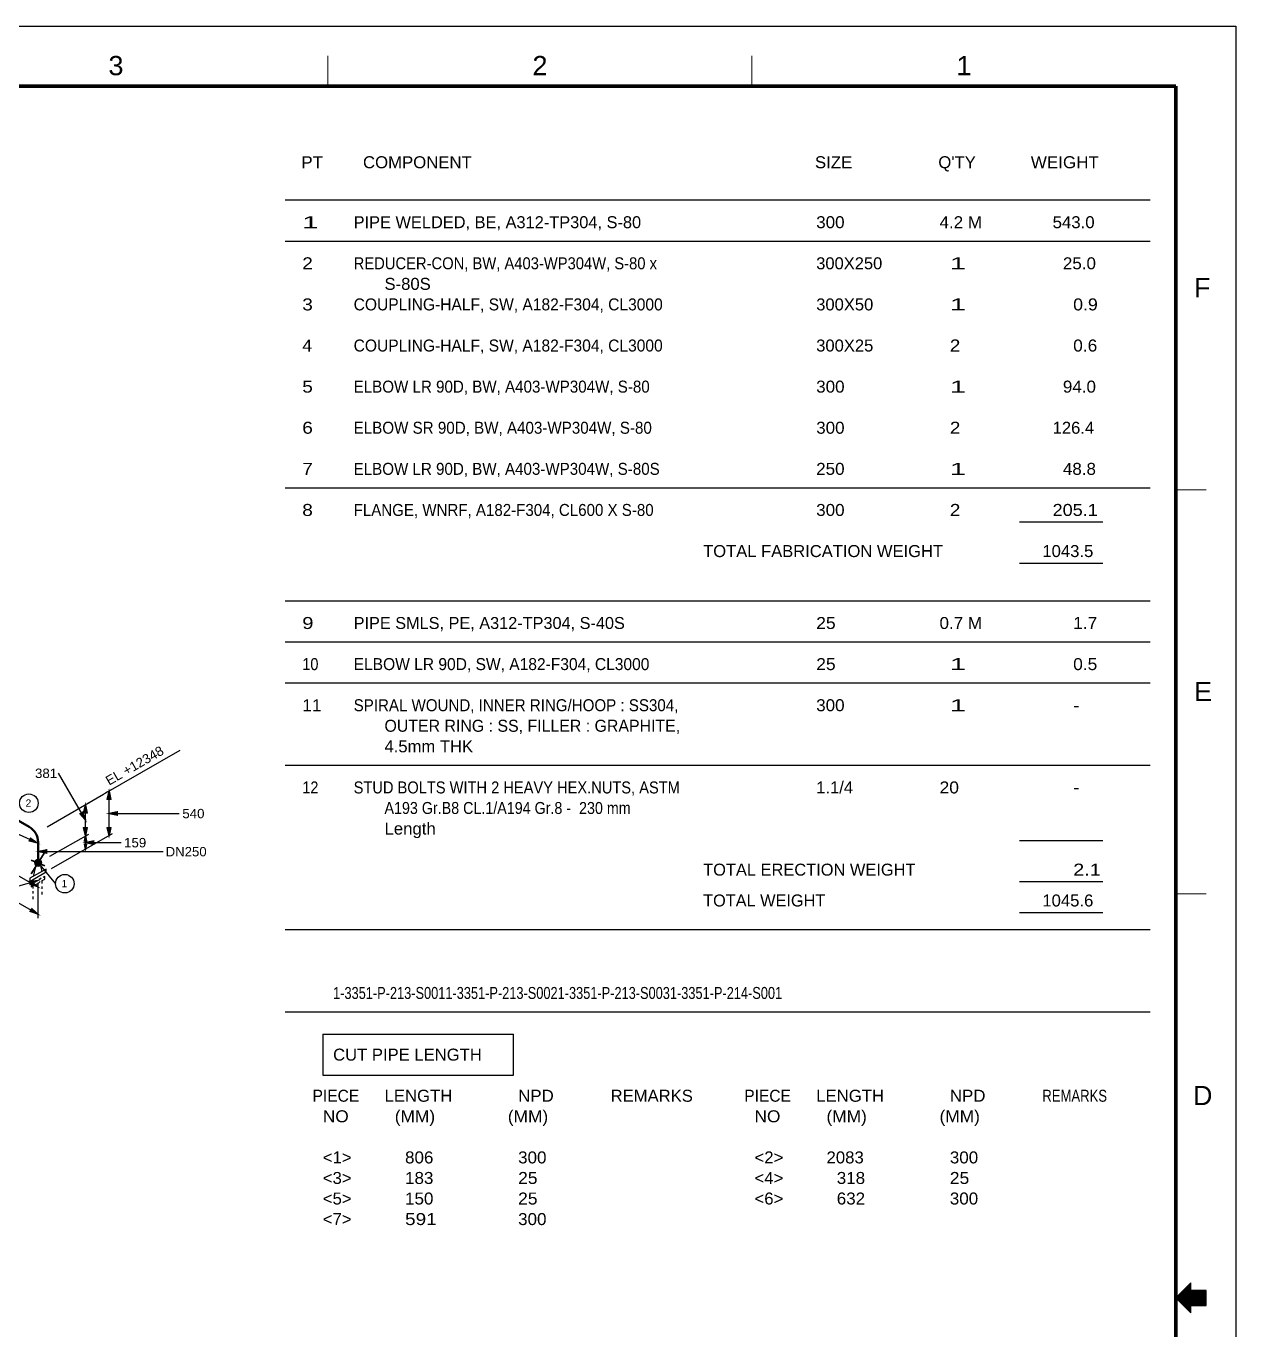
# Model space of a CAD drawing. Header units: inches. Extents: x 0 to 841, y 0 to 594.
# Drawn here: x 558.5 to 841, y 289.5 to 594 of the extents above; entities that cross this region are included whole.
import ezdxf
from ezdxf.enums import TextEntityAlignment as Align

# ---------------------------------------------------------------- set-up
doc = ezdxf.new("R2010")
doc.units = ezdxf.units.IN
doc.header["$MEASUREMENT"] = 0
for name, color, linetype in [('BG Border', 7, 'Continuous'), ('BG MATLIST', 7, 'Continuous'), ('DIMLINES', 7, 'Continuous'), ('DIMTEXT', 7, 'Continuous'), ('ISOTEXT', 7, 'Continuous'), ('MATLIST', 7, 'Continuous'), ('NOZZLES', 7, 'Continuous'), ('PIPE', 7, 'Continuous'), ('WELDS', 7, 'Continuous')]:
    doc.layers.add(name, color=color, linetype=linetype)
doc.styles.add('Arial', font='arial.ttf')
doc.styles.add('txt.shx', font='txt')

msp = doc.modelspace()

# ---------------------------------------------------------------- hatches: boundary and pattern name
at = {"layer": 'DIMLINES', "linetype": 'Continuous'}
for points in [[(578.28, 413.4), (577.88, 415.32), (577.48, 413.4)], [(572.76, 410.2), (572.36, 412.12), (571.96, 410.2)], [(571.08, 410.04), (572.36, 408.6), (571.72, 410.44)], [(579.8, 410.52), (577.88, 410.12), (579.8, 409.72)], [(571.96, 406.84), (572.36, 404.92), (572.76, 406.84)], [(577.48, 406.84), (577.88, 404.92), (578.28, 406.84)], [(572.6, 403.72), (572.36, 404.92), (572.12, 403.72)], [(572.12, 402.92), (572.36, 401.72), (572.6, 402.92)], [(574.28, 403.72), (572.36, 403.32), (574.28, 402.92)], [(559.4, 393.64), (561.24, 393), (559.8, 394.28)], [(559.48, 387.24), (561.32, 386.6), (559.88, 387.88)]]:
    msp.add_hatch(color=2, dxfattribs=at).paths.add_polyline_path(points)
at = {"layer": 'DIMLINES', "linetype": 'ByBlock'}
h = msp.add_hatch(dxfattribs=at)
h.set_pattern_fill('LINE', scale=25.4, style=0)
h.paths.add_polyline_path([(578.28, 413.4), (577.88, 415.32), (577.48, 413.4)])
h = msp.add_hatch(dxfattribs=at)
h.set_pattern_fill('LINE', scale=25.4, style=0)
h.paths.add_polyline_path([(572.76, 410.2), (572.36, 412.12), (571.96, 410.2)])
h = msp.add_hatch(dxfattribs=at)
h.set_pattern_fill('LINE', scale=25.4, style=0)
h.paths.add_polyline_path([(571.08, 410.04), (572.36, 408.6), (571.72, 410.44)])
h = msp.add_hatch(dxfattribs=at)
h.set_pattern_fill('LINE', scale=25.4, style=0)
h.paths.add_polyline_path([(579.8, 410.52), (577.88, 410.12), (579.8, 409.72)])
h = msp.add_hatch(dxfattribs=at)
h.set_pattern_fill('LINE', scale=25.4, style=0)
h.paths.add_polyline_path([(571.96, 406.84), (572.36, 404.92), (572.76, 406.84)])
h = msp.add_hatch(dxfattribs=at)
h.set_pattern_fill('LINE', scale=25.4, style=0)
h.paths.add_polyline_path([(577.48, 406.84), (577.88, 404.92), (578.28, 406.84)])
h = msp.add_hatch(dxfattribs=at)
h.set_pattern_fill('LINE', scale=25.4, style=0)
h.paths.add_polyline_path([(572.6, 403.72), (572.36, 404.92), (572.12, 403.72)])
h = msp.add_hatch(dxfattribs=at)
h.set_pattern_fill('LINE', scale=25.4, style=0)
h.paths.add_polyline_path([(572.12, 402.92), (572.36, 401.72), (572.6, 402.92)])
h = msp.add_hatch(dxfattribs=at)
h.set_pattern_fill('LINE', scale=25.4, style=0)
h.paths.add_polyline_path([(574.28, 403.72), (572.36, 403.32), (574.28, 402.92)])
h = msp.add_hatch(dxfattribs=at)
h.set_pattern_fill('LINE', scale=25.4, style=0)
h.paths.add_polyline_path([(559.4, 393.64), (561.24, 393), (559.8, 394.28)])
h = msp.add_hatch(dxfattribs=at)
h.set_pattern_fill('LINE', scale=25.4, style=0)
h.paths.add_polyline_path([(559.48, 387.24), (561.32, 386.6), (559.88, 387.88)])
at = {"layer": 'ISOTEXT', "linetype": 'Continuous'}
for points in [[(559.24, 403.72), (561.16, 403.24), (559.56, 404.36)], [(563.32, 401.64), (561.4, 401.24), (563.32, 400.84)], [(559.48, 393.56), (561.24, 394.44), (559.32, 394.28)]]:
    msp.add_hatch(color=2, dxfattribs=at).paths.add_polyline_path(points)
at = {"layer": 'ISOTEXT', "linetype": 'ByBlock'}
h = msp.add_hatch(dxfattribs=at)
h.set_pattern_fill('LINE', scale=25.4, style=0)
h.paths.add_polyline_path([(559.24, 403.72), (561.16, 403.24), (559.56, 404.36)])
h = msp.add_hatch(dxfattribs=at)
h.set_pattern_fill('LINE', scale=25.4, style=0)
h.paths.add_polyline_path([(563.32, 401.64), (561.4, 401.24), (563.32, 400.84)])
h = msp.add_hatch(dxfattribs=at)
h.set_pattern_fill('LINE', scale=25.4, style=0)
h.paths.add_polyline_path([(559.48, 393.56), (561.24, 394.44), (559.32, 394.28)])
at = {"layer": 'NOZZLES', "linetype": 'Continuous'}
h = msp.add_hatch(color=7, dxfattribs=at)
edge = h.paths.add_edge_path()
edge.add_arc((561.32, 398.6), 0.76, 0, 360)
at = {"layer": 'NOZZLES', "linetype": 'ByBlock'}
h = msp.add_hatch(dxfattribs=at)
h.set_pattern_fill('LINE', scale=25.4, style=0)
edge = h.paths.add_edge_path()
edge.add_arc((561.32, 398.6), 0.76, 0, 360)

# ---------------------------------------------------------------- linework, layer by layer
at = {"layer": 'BG Border', "color": 7, "linetype": 'Continuous', "lineweight": 25}
for p, q in [((0, 594), (841, 594)), ((841, 594), (841, 0)), ((830.5, 300.5), (827, 297)), ((830.5, 298.75), (830.5, 300.5)), ((834.02, 298.75), (830.5, 298.75)), ((834.02, 295.25), (834.02, 298.75)), ((827, 297), (830.5, 293.5)), ((830.5, 293.5), (830.5, 295.25)), ((830.5, 295.25), (834.02, 295.25))]:
    msp.add_line(p, q, dxfattribs=at)
at = {"layer": 'BG Border', "color": 7, "linetype": 'Continuous', "lineweight": 13}
for p, q in [((629, 580), (629, 587.02)), ((728, 580), (728, 587.02)), ((834.02, 485.67), (827, 485.67)), ((834.02, 391.33), (827, 391.33)), ((834.02, 298.59), (828.59, 298.59)), ((830.5, 298.79), (828.79, 298.79)), ((830.5, 298.99), (828.99, 298.99)), ((830.5, 299.19), (829.19, 299.19)), ((830.5, 299.39), (829.39, 299.39)), ((830.5, 299.59), (829.59, 299.59)), ((830.5, 299.79), (829.79, 299.79)), ((830.5, 299.99), (829.99, 299.99)), ((830.5, 300.19), (830.19, 300.19)), ((830.5, 300.39), (830.39, 300.39)), ((834.02, 296.99), (827.01, 296.99)), ((834.02, 297.19), (827.19, 297.19)), ((834.02, 296.79), (827.21, 296.79)), ((834.02, 297.39), (827.39, 297.39)), ((834.02, 296.59), (827.41, 296.59)), ((834.02, 297.59), (827.59, 297.59)), ((834.02, 296.39), (827.61, 296.39)), ((834.02, 297.79), (827.79, 297.79)), ((834.02, 296.19), (827.81, 296.19)), ((834.02, 297.99), (827.99, 297.99)), ((834.02, 295.99), (828.01, 295.99)), ((834.02, 298.19), (828.19, 298.19)), ((834.02, 295.79), (828.21, 295.79)), ((834.02, 298.39), (828.39, 298.39)), ((834.02, 295.59), (828.41, 295.59)), ((834.02, 295.39), (828.61, 295.39)), ((830.5, 295.19), (828.81, 295.19)), ((830.5, 294.99), (829.01, 294.99)), ((830.5, 294.79), (829.21, 294.79)), ((830.5, 294.59), (829.41, 294.59)), ((830.5, 294.39), (829.61, 294.39)), ((830.5, 294.19), (829.81, 294.19)), ((830.5, 293.99), (830.01, 293.99)), ((830.5, 293.79), (830.21, 293.79)), ((830.5, 293.59), (830.41, 293.59))]:
    msp.add_line(p, q, dxfattribs=at)
at = {"layer": 'BG Border', "color": 3, "linetype": 'Continuous', "lineweight": 120}
for p, q in [((35, 580), (827, 580)), ((827, 580), (827, 14))]:
    msp.add_line(p, q, dxfattribs=at)
msp.add_lwpolyline([(827, 580), (35, 580), (35, 14), (827, 14)], close=True, dxfattribs=at)
at = {"layer": 'DIMLINES', "color": 2, "linetype": 'Continuous', "lineweight": 30}
for p, q in [((459, 445.48), (561.32, 386.6)), ((576.6, 414.6), (594.52, 424.92)), ((572.36, 408.6), (566.12, 419.56)), ((563.4, 407), (576.6, 414.6)), ((578.68, 415.8), (577.08, 414.92)), ((577.48, 413.4), (577.88, 415.32)), ((577.88, 415.32), (578.28, 413.4)), ((577.88, 404.92), (577.88, 415.32)), ((573.16, 412.52), (571.56, 411.64)), ((571.96, 410.2), (572.36, 412.12)), ((572.36, 412.12), (572.76, 410.2)), ((572.36, 404.92), (572.36, 412.12)), ((578.28, 413.4), (577.48, 413.4)), ((571.08, 410.04), (571.72, 410.44)), ((572.36, 408.6), (571.08, 410.04)), ((571.72, 410.44), (572.36, 408.6)), ((572.76, 410.2), (571.96, 410.2)), ((577.88, 410.12), (579.8, 410.52)), ((579.8, 409.72), (577.88, 410.12)), ((577.88, 410.12), (594.28, 410.12)), ((579.8, 410.52), (579.8, 409.72)), ((573.08, 405.24), (563.96, 400.04)), ((578.6, 405.4), (564.36, 397.16)), ((572.36, 404.92), (571.96, 406.84)), ((571.96, 406.84), (572.76, 406.84)), ((572.76, 406.84), (572.36, 404.92)), ((577.88, 404.92), (577.48, 406.84)), ((577.48, 406.84), (578.28, 406.84)), ((578.28, 406.84), (577.88, 404.92)), ((572.12, 403.72), (572.36, 404.92)), ((572.6, 403.72), (572.12, 403.72)), ((572.36, 401.72), (572.12, 402.92)), ((572.12, 402.92), (572.6, 402.92)), ((572.36, 404.92), (572.6, 403.72)), ((572.36, 401.72), (572.36, 404.92)), ((572.36, 403.32), (574.28, 403.72)), ((574.28, 402.92), (572.36, 403.32)), ((572.36, 403.32), (580.68, 403.32)), ((572.6, 402.92), (572.36, 401.72)), ((574.28, 403.72), (574.28, 402.92)), ((555.08, 396.52), (561.24, 393)), ((559.4, 393.64), (559.8, 394.28)), ((561.24, 393), (559.4, 393.64)), ((559.8, 394.28), (561.24, 393)), ((561.32, 392.04), (561.32, 393.96)), ((561.32, 385.64), (561.32, 392.36)), ((559.48, 387.24), (559.88, 387.88)), ((561.32, 386.6), (559.48, 387.24)), ((559.88, 387.88), (561.32, 386.6))]:
    msp.add_line(p, q, dxfattribs=at)
at = {"layer": 'DIMLINES', "color": 2, "linetype": 'Continuous', "lineweight": 30, "const_width": 0.3}
for points in [[(578.28, 413.4), (577.88, 415.32), (577.48, 413.4)], [(572.76, 410.2), (572.36, 412.12), (571.96, 410.2)], [(571.08, 410.04), (572.36, 408.6), (571.72, 410.44)], [(579.8, 410.52), (577.88, 410.12), (579.8, 409.72)], [(571.96, 406.84), (572.36, 404.92), (572.76, 406.84)], [(572.6, 403.72), (572.36, 404.92), (572.12, 403.72)], [(577.48, 406.84), (577.88, 404.92), (578.28, 406.84)], [(574.28, 403.72), (572.36, 403.32), (574.28, 402.92)], [(572.12, 402.92), (572.36, 401.72), (572.6, 402.92)], [(559.4, 393.64), (561.24, 393), (559.8, 394.28)], [(559.48, 387.24), (561.32, 386.6), (559.88, 387.88)]]:
    msp.add_lwpolyline(points, close=True, dxfattribs=at)
at = {"layer": 'ISOTEXT', "color": 2, "linetype": 'Continuous', "lineweight": 30}
for p, q in [((548.68, 408.92), (561.16, 403.24)), ((559.24, 403.72), (559.56, 404.36)), ((561.16, 403.24), (559.24, 403.72)), ((559.56, 404.36), (561.16, 403.24)), ((561.4, 401.24), (563.32, 401.64)), ((561.4, 401.24), (590.52, 401.24)), ((563.32, 400.84), (561.4, 401.24)), ((563.32, 401.64), (563.32, 400.84)), ((561.32, 398.6), (565.4, 393.72)), ((456.76, 365.16), (561.24, 394.44)), ((559.32, 394.28), (561.24, 394.44)), ((559.48, 393.56), (559.32, 394.28)), ((561.24, 394.44), (559.48, 393.56))]:
    msp.add_line(p, q, dxfattribs=at)
at = {"layer": 'ISOTEXT', "color": 2, "linetype": 'Continuous', "lineweight": 30, "const_width": 0.3}
for points in [[(559.24, 403.72), (561.16, 403.24), (559.56, 404.36)], [(563.32, 401.64), (561.4, 401.24), (563.32, 400.84)], [(559.48, 393.56), (561.24, 394.44), (559.32, 394.28)]]:
    msp.add_lwpolyline(points, close=True, dxfattribs=at)
at = {"layer": 'ISOTEXT', "color": 2, "linetype": 'Continuous', "lineweight": 30}
for centre in [(559.16, 412.52), (567.56, 393.72)]:
    msp.add_circle(centre, 2.16, dxfattribs=at)
at = {"layer": 'MATLIST', "color": 2, "linetype": 'Continuous', "lineweight": 30}
for p, q in [((619, 553.4), (821, 553.4)), ((619, 543.8), (821, 543.8)), ((619, 486.2), (821, 486.2)), ((790.5, 478.2), (809.9, 478.2)), ((790.5, 468.6), (809.9, 468.6)), ((619, 459.8), (821, 459.8)), ((619, 450.2), (821, 450.2)), ((619, 440.6), (821, 440.6)), ((619, 421.4), (821, 421.4)), ((790.5, 403.8), (809.9, 403.8)), ((790.5, 394.2), (809.9, 394.2)), ((790.5, 387), (809.9, 387)), ((619, 383), (821, 383)), ((619, 363.8), (821, 363.8)), ((627.8, 358.6), (672.3, 358.6)), ((627.8, 358.6), (627.8, 349)), ((672.3, 349), (672.3, 358.6)), ((627.8, 349), (672.3, 349))]:
    msp.add_line(p, q, dxfattribs=at)
at = {"layer": 'NOZZLES', "color": 7, "linetype": 'Continuous', "lineweight": 25}
for p, q in [((561.7, 398.9), (560.9, 398.4)), ((562.3, 396.6), (561.7, 398.9)), ((563.2, 397.1), (559.4, 395)), ((560.9, 398.4), (560.2, 395.4)), ((561.3, 395.4), (563.2, 396.5)), ((563.2, 396.5), (563.2, 397.1)), ((559.4, 394.2), (561.3, 395.4)), ((559.4, 395), (559.4, 394.2)), ((560.2, 393.8), (559.7, 393.5)), ((559.7, 393.5), (559.7, 393)), ((559.7, 393), (560.2, 393.2)), ((560.2, 392.6), (560.2, 393.3)), ((561.1, 394.4), (560.6, 394.1)), ((560.7, 393.5), (561.3, 393.8)), ((561.3, 393.8), (561.8, 394.2)), ((562, 395), (561.5, 394.6)), ((562.3, 394.5), (562.9, 394.8)), ((562.3, 393.8), (562.3, 394.5)), ((562.3, 392.5), (562.3, 393.1)), ((562.9, 395.4), (562.5, 395.2)), ((562.9, 394.8), (562.9, 395.4)), ((560.2, 391.4), (560.2, 392)), ((560.2, 390.1), (560.2, 390.7)), ((562.3, 391.2), (562.3, 391.8))]:
    msp.add_line(p, q, dxfattribs=at)
at = {"layer": 'NOZZLES', "color": 7, "linetype": 'Continuous', "lineweight": 35}
msp.add_circle((561.32, 398.6), 0.76, dxfattribs=at)
at = {"layer": 'PIPE', "color": 7, "linetype": 'Continuous', "lineweight": 50}
for p, q in [((559.2, 407), (555.2, 409.3)), ((561.3, 398.6), (561.3, 403.4))]:
    msp.add_line(p, q, dxfattribs=at)
msp.add_arc((557.16, 403.4), 4.16, 0, 60.018, dxfattribs=at)
at = {"layer": 'WELDS', "color": 7, "linetype": 'Continuous', "lineweight": 35}
for p, q in [((559.7, 396), (562.9, 401.1)), ((562.9, 397.9), (559.7, 399.2))]:
    msp.add_line(p, q, dxfattribs=at)
msp.add_circle((561.32, 398.6), 0.76, dxfattribs=at)

# ---------------------------------------------------------------- texts
at = {"layer": 'BG Border', "color": 3, "style": 'Arial', "width": 1.008516}
for s, p in [('3', (579.5, 587.02)), ('2', (678.5, 587.02)), ('1', (777.5, 587.02))]:
    msp.add_text(s, height=4.5, dxfattribs=at).set_placement(p, align=Align.TOP_CENTER)
at = {"layer": 'BG Border', "color": 3, "style": 'Arial'}
for s, width, p in [('F', 0.993934, (831.22, 532.93)), ('E', 1.004063, (831.22, 438.6)), ('D', 0.992063, (831.01, 344.26))]:
    msp.add_text(s, height=4.5, dxfattribs=dict(at, width=width)).set_placement(p, align=Align.MIDDLE_LEFT)
at = {"layer": 'BG MATLIST', "color": 2, "style": 'Arial'}
for s, width, p in [('PT', 1.011406, (622.78, 560.8)), ('COMPONENT', 0.999032, (637.18, 560.8)), ('SIZE', 1.001836, (742.71, 560.8)), ("Q'TY", 0.997907, (771.51, 560.8)), ('WEIGHT', 1.016102, (793.11, 560.8))]:
    msp.add_text(s, height=2.8, dxfattribs=dict(at, width=width)).set_placement(p)
at = {"layer": 'DIMTEXT', "color": 2, "style": 'Arial', "width": 1.008516}
for s, p in [('381', (560.6, 418.4)), ('540', (595, 409)), ('159', (581.4, 402.2))]:
    msp.add_text(s, height=2.2, dxfattribs=at).set_placement(p)
at = {"layer": 'ISOTEXT', "color": 2, "style": 'Arial', "width": 1.005315}
msp.add_text('EL +12348', height=2.2, rotation=30, dxfattribs=at).set_placement((577.9, 416.6))
at = {"layer": 'ISOTEXT', "color": 2, "style": 'Arial'}
for s, height, width, p in [('2', 1.7, 1.008516, (558.4, 411.7)), ('DN250', 2.2, 1.000881, (591.1, 400.1)), ('1', 1.7, 1.008516, (566.8, 392.9))]:
    msp.add_text(s, height=height, dxfattribs=dict(at, width=width)).set_placement(p)
at = {"layer": 'MATLIST', "color": 2, "style": 'txt.shx'}
for s, width, p in [('1', 1.830635, (623, 546.8)), ('PIPE WELDED, BE, A312-TP304, S-80', 1.020744, (635, 546.8)), ('300', 1.059841, (743, 546.8)), ('4.2 M', 1.059009, (771.8, 546.8)), ('543.0', 1.047079, (798.2, 546.8)), ('2', 1.184529, (623, 537.2)), ('REDUCER-CON, BW, A403-WP304W, S-80 x', 0.919994, (635, 537.2)), ('300X250', 1.028897, (743, 537.2)), ('1', 1.830635, (774.2, 537.2)), ('25.0', 1.059088, (800.6, 537.2)), ('S-80S', 1.038037, (642.2, 532.4)), ('3', 1.184529, (623, 527.6)), ('COUPLING-HALF, SW, A182-F304, CL3000', 0.97143, (635, 527.6)), ('300X50', 1.032666, (743, 527.6)), ('1', 1.830635, (774.2, 527.6)), ('0.9', 1.104824, (803, 527.6)), ('4', 1.118721, (623, 518)), ('COUPLING-HALF, SW, A182-F304, CL3000', 0.97143, (635, 518)), ('300X25', 1.032666, (743, 518)), ('2', 1.184529, (774.2, 518)), ('0.6', 1.081317, (803, 518)), ('5', 1.184529, (623, 508.4)), ('ELBOW LR 90D, BW, A403-WP304W, S-80', 0.943792, (635, 508.4)), ('300', 1.059841, (743, 508.4)), ('1', 1.830635, (774.2, 508.4)), ('94.0', 1.059088, (800.6, 508.4)), ('6', 1.184529, (623, 498.8)), ('ELBOW SR 90D, BW, A403-WP304W, S-80', 0.945225, (635, 498.8)), ('300', 1.059841, (743, 498.8)), ('2', 1.184529, (774.2, 498.8)), ('126.4', 1.035181, (798.2, 498.8)), ('7', 1.184529, (623, 489.2)), ('ELBOW LR 90D, BW, A403-WP304W, S-80S', 0.943546, (635, 489.2)), ('250', 1.059841, (743, 489.2)), ('1', 1.830635, (774.2, 489.2)), ('48.8', 1.059088, (800.6, 489.2)), ('8', 1.184529, (623, 479.6)), ('FLANGE, WNRF, A182-F304, CL600 X S-80', 0.940207, (635, 479.6)), ('300', 1.059841, (743, 479.6)), ('2', 1.184529, (774.2, 479.6)), ('205.1', 1.124641, (798.2, 479.6)), ('TOTAL FABRICATION WEIGHT', 1.031985, (716.6, 470)), ('1043.5', 1.03956, (795.8, 470)), ('9', 1.258562, (623, 453.2)), ('PIPE SMLS, PE, A312-TP304, S-40S', 1.014104, (635, 453.2)), ('25', 1.088486, (743, 453.2)), ('0.7 M', 1.059009, (771.8, 453.2)), ('1.7', 1.081317, (803, 453.2)), ('10', 0.907071, (623, 443.6)), ('ELBOW LR 90D, SW, A182-F304, CL3000', 0.970219, (635, 443.6)), ('25', 1.088486, (743, 443.6)), ('1', 1.830635, (774.2, 443.6)), ('0.5', 1.081317, (803, 443.6)), ('11', 1.082634, (623, 434)), ('SPIRAL WOUND, INNER RING/HOOP : SS304,', 0.941591, (635, 434)), ('300', 1.059841, (743, 434)), ('1', 1.830635, (774.2, 434)), ('-', 1.19863, (803, 434)), ('OUTER RING : SS, FILLER : GRAPHITE,', 0.99061, (642.2, 429.2)), ('4.5mm THK', 1.035822, (642.2, 424.4)), ('12', 0.907071, (623, 414.8)), ('STUD BOLTS WITH 2 HEAVY HEX.NUTS, ASTM', 0.91302, (635, 414.8)), ('1.1/4', 1.033486, (743, 414.8)), ('20', 1.088486, (771.8, 414.8)), ('-', 1.19863, (803, 414.8)), ('A193 Gr.B8 CL.1/A194 Gr.8 -  230 mm', 0.890912, (642.2, 410)), ('Length', 1.045205, (642.2, 405.2)), ('TOTAL ERECTION WEIGHT', 1.023161, (716.6, 395.6)), ('2.1', 1.239559, (803, 395.6)), ('TOTAL WEIGHT', 1.015825, (716.6, 388.4)), ('1045.6', 1.03956, (795.8, 388.4)), ('1-3351-P-213-S0011-3351-P-213-S0021-3351-P-213-S0031-3351-P-214-S001', 0.796994, (630.2, 366.8)), ('CUT PIPE LENGTH', 1.036836, (630.2, 352.4)), ('PIECE', 0.970054, (625.4, 342.8)), ('LENGTH', 1.043763, (642.2, 342.8)), ('NPD', 1.053223, (673.4, 342.8)), ('REMARKS', 1.037113, (695, 342.8)), ('PIECE', 0.970054, (726.2, 342.8)), ('LENGTH', 1.043763, (743, 342.8)), ('NPD', 1.053223, (774.2, 342.8)), ('REMARKS', 0.816089, (795.8, 342.8)), ('NO', 1.075844, (627.8, 338)), ('(MM)', 1.078767, (644.6, 338)), ('(MM)', 1.078767, (671, 338)), ('NO', 1.075844, (728.6, 338)), ('(MM)', 1.078767, (745.4, 338)), ('(MM)', 1.078767, (771.8, 338)), ('<1>', 1.04131, (627.8, 328.4)), ('806', 1.059841, (647, 328.4)), ('300', 1.059841, (673.4, 328.4)), ('<2>', 1.04131, (728.6, 328.4)), ('2083', 1.046077, (745.4, 328.4)), ('300', 1.059841, (774.2, 328.4)), ('<3>', 1.04131, (627.8, 323.6)), ('183', 1.059841, (647, 323.6)), ('25', 1.088486, (673.4, 323.6)), ('<4>', 1.04131, (728.6, 323.6)), ('318', 1.059841, (747.8, 323.6)), ('25', 1.088486, (774.2, 323.6)), ('<5>', 1.04131, (627.8, 318.8)), ('150', 1.059841, (647, 318.8)), ('25', 1.088486, (673.4, 318.8)), ('<6>', 1.04131, (728.6, 318.8)), ('632', 1.059841, (747.8, 318.8)), ('300', 1.059841, (774.2, 318.8)), ('<7>', 1.04131, (627.8, 314)), ('591', 1.184529, (647, 314)), ('300', 1.059841, (673.4, 314))]:
    msp.add_text(s, height=2.8, dxfattribs=dict(at, width=width)).set_placement(p)

doc.saveas('drawing.dxf')
